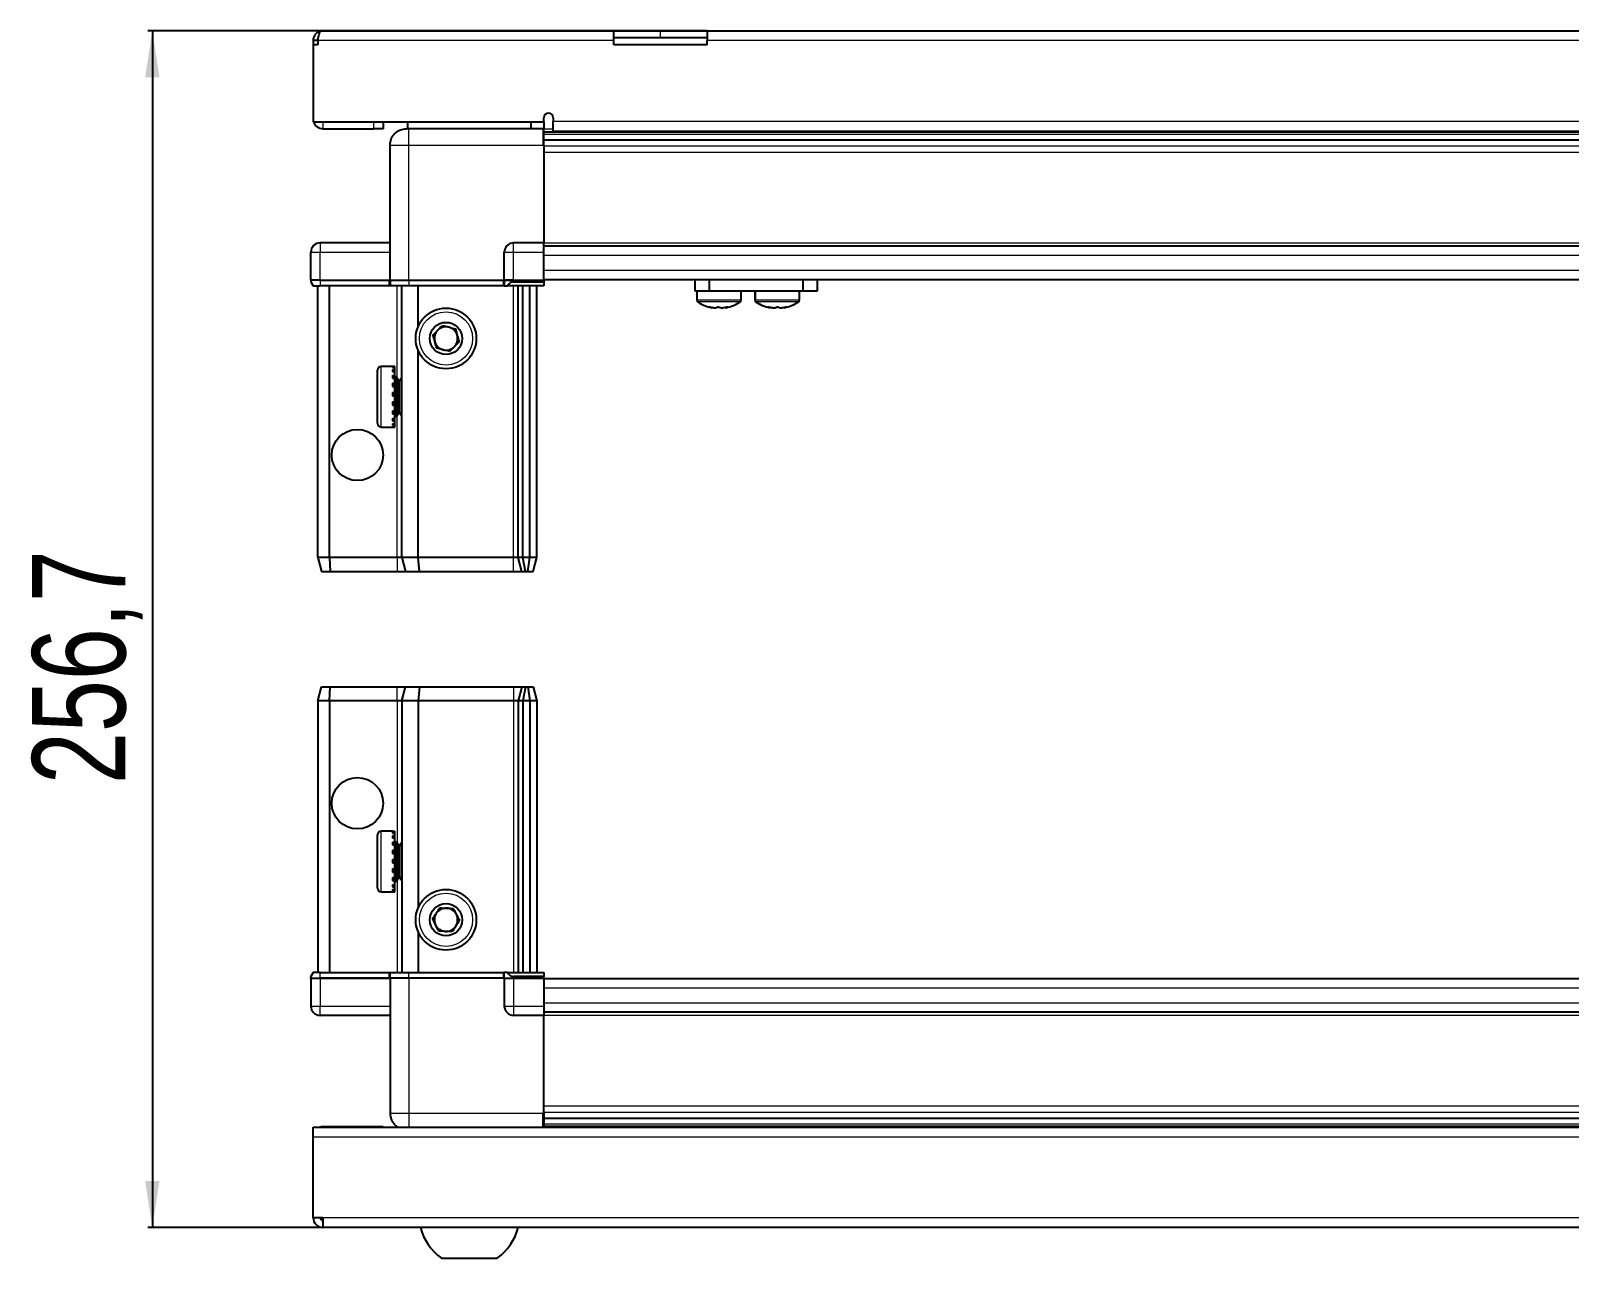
# Model space of a CAD drawing. Header units: millimetres. Extents: x 899 to 2766, y 857 to 1879.
# Drawn here: x 963.4 to 1293.4, y 856.5 to 1119.8 of the extents above; entities that cross this region are included whole.
import ezdxf

# ---------------------------------------------------------------- set-up
doc = ezdxf.new("R2010")
doc.units = ezdxf.units.MM
doc.layers.add('FORMAT', color=7, linetype='Continuous')
doc.styles.add('SLDTEXTSTYLE0', font='TXT', dxfattribs={"width": 0.75})
doc.dimstyles.new('SLDDIMSTYLE0', dxfattribs={"dimtxt": 20, "dimasz": 10, "dimexe": 0, "dimexo": 0.0625, "dimgap": 5, "dimtad": 2, "dimdec": 1, "dimrnd": 1e-09, "dimzin": 12, "dimdsep": 46, "dimtxsty": 'SLDTEXTSTYLE0', "dimsah": 1, "dimcen": 0.09, "dimadec": 0, "dimazin": 3, "dimtfac": 1, "dimtofl": 0, "dimtmove": 0, "dimatfit": 3, "dimfxl": 0, "dimfrac": 2, "dimtolj": 1, "dimtzin": 12, "dimarcsym": 0})

# ---------------------------------------------------------------- blocks, each defined once
blk = doc.blocks.new('_D_8')
at = {"layer": 'FORMAT'}
for p, q in [((1108.46, 1119.84), (988.47, 1119.84)), ((989.47, 1119.84), (989.47, 863.14)), ((1026.06, 863.14), (988.47, 863.14))]:
    blk.add_line(p, q, dxfattribs=at)
for points in [[(989.47, 1119.84), (987.93, 1109.84), (991.01, 1109.84)], [(989.47, 863.14), (991.01, 873.14), (987.93, 873.14)]]:
    blk.add_solid(points, dxfattribs=at)
at = {"layer": 'FORMAT', "insert": (963.69, 958.24), "char_height": 20, "attachment_point": 1, "rotation": 90, "style": 'SLDTEXTSTYLE0'}
blk.add_mtext('256,7', dxfattribs=at)

msp = doc.modelspace()

# ---------------------------------------------------------------- linework, layer by layer
at = {"color": 7, "linetype": 'Continuous', "lineweight": 25}
for p, q in [((1025.57, 1119.84), (1088.47, 1119.84)), ((1088.47, 1117.74), (1088.47, 1119.84)), ((1088.47, 1119.84), (1098.47, 1119.84)), ((1098.47, 1119.84), (1108.47, 1119.84)), ((1108.47, 1119.84), (1538.47, 1119.84)), ((1108.47, 1119.84), (1108.47, 1117.74)), ((1024.97, 1117.74), (1023.97, 1117.74)), ((1023.97, 1117.74), (1023.97, 1116.84)), ((1023.97, 1116.84), (1023.97, 1100.34)), ((1024.97, 1116.84), (1023.97, 1116.84)), ((1024.97, 1117.74), (1024.97, 1116.84)), ((1098.47, 1118.34), (1088.47, 1118.34)), ((1088.47, 1116.84), (1088.47, 1117.74)), ((1108.47, 1116.84), (1088.47, 1116.84)), ((1108.47, 1118.34), (1098.47, 1118.34)), ((1108.47, 1116.84), (1108.47, 1117.74)), ((1023.97, 1100.34), (1073.47, 1100.34)), ((1038.97, 1100.34), (1038.97, 1098.84)), ((1044.22, 1100.34), (1044.22, 1098.84)), ((1070.72, 1098.84), (1070.72, 1100.34)), ((1073.47, 1100.34), (1073.47, 1101.19)), ((1073.47, 1100.34), (1073.47, 1098.84)), ((1075.47, 1101.19), (1075.47, 1100.44)), ((1075.47, 1098.34), (1075.47, 1100.44)), ((1026.07, 1098.84), (1036.97, 1098.84)), ((1038.97, 1098.84), (1036.97, 1098.84)), ((1073.47, 1098.84), (1044.47, 1098.84)), ((1073.32, 1098.84), (1073.32, 1095.34)), ((1073.47, 1098.19), (1097.35, 1098.19)), ((1573.47, 1096.4), (1073.47, 1096.4)), ((1573.47, 1096.37), (1073.47, 1096.37)), ((1075.47, 1098.34), (1571.47, 1098.34)), ((1091.97, 1098.34), (1091.97, 1098.19)), ((1092.13, 1098.34), (1092.13, 1098.19)), ((1092.34, 1098.34), (1092.34, 1098.19)), ((1092.89, 1098.34), (1092.89, 1098.19)), ((1093.3, 1098.34), (1093.3, 1098.19)), ((1094.19, 1098.34), (1094.19, 1098.19)), ((1094.78, 1098.34), (1094.78, 1098.19)), ((1095.92, 1098.34), (1095.92, 1098.19)), ((1096.61, 1098.34), (1096.61, 1098.19)), ((1097.35, 1098.19), (1097.89, 1098.19)), ((1097.89, 1098.34), (1097.89, 1098.19)), ((1097.89, 1098.19), (1098.62, 1098.19)), ((1097.89, 1098.19), (1097.89, 1098.19)), ((1098.08, 1098.34), (1098.08, 1098.19)), ((1098.58, 1098.34), (1098.58, 1098.19)), ((1098.62, 1098.19), (1098.63, 1098.19)), ((1098.63, 1098.34), (1098.63, 1098.19)), ((1098.63, 1098.19), (1099.59, 1098.19)), ((1099.59, 1098.19), (1547.35, 1098.19)), ((1099.92, 1098.34), (1099.92, 1098.19)), ((1099.93, 1098.34), (1099.93, 1098.19)), ((1100.63, 1098.34), (1100.63, 1098.19)), ((1101.8, 1098.34), (1101.8, 1098.19)), ((1102.42, 1098.34), (1102.42, 1098.19)), ((1103.37, 1098.34), (1103.37, 1098.19)), ((1103.82, 1098.34), (1103.82, 1098.19)), ((1104.45, 1098.34), (1104.45, 1098.19)), ((1104.7, 1098.34), (1104.7, 1098.19)), ((1104.94, 1098.34), (1104.94, 1098.19)), ((1104.97, 1098.34), (1104.97, 1098.19)), ((1040.47, 1066.34), (1040.47, 1095.34)), ((1073.47, 1095.34), (1073.47, 1074.34)), ((1040.47, 1074.34), (1025.47, 1074.34)), ((1073.47, 1074.34), (1066.97, 1074.34)), ((1073.47, 1072.34), (1073.47, 1074.34)), ((1073.47, 1073.69), (1573.47, 1073.69)), ((1023.47, 1066.34), (1023.47, 1072.34)), ((1064.97, 1066.34), (1064.97, 1072.34)), ((1073.47, 1066.34), (1073.47, 1072.34)), ((1023.47, 1066.34), (1023.47, 1066.01)), ((1023.47, 1066.34), (1023.47, 1066.34)), ((1023.47, 1066.34), (1023.47, 1066.01)), ((1025.47, 1066.34), (1023.47, 1066.34)), ((1025.47, 1066.34), (1040.27, 1066.34)), ((1040.27, 1066.34), (1040.47, 1066.34)), ((1040.47, 1066.34), (1040.47, 1065.14)), ((1040.47, 1066.34), (1044.47, 1066.34)), ((1044.47, 1066.34), (1064.77, 1066.34)), ((1064.77, 1066.34), (1064.97, 1066.34)), ((1064.97, 1066.34), (1064.97, 1065.14)), ((1066.97, 1066.34), (1064.97, 1066.34)), ((1064.97, 1066.34), (1066.97, 1066.34)), ((1066.97, 1066.34), (1073.47, 1066.34)), ((1073.47, 1066.49), (1573.47, 1066.49)), ((1073.47, 1066.34), (1073.47, 1066.01)), ((1105.92, 1063.99), (1105.92, 1066.49)), ((1108.92, 1066.49), (1108.92, 1063.99)), ((1129.12, 1063.99), (1129.12, 1066.49)), ((1132.12, 1066.49), (1132.12, 1063.99)), ((1023.47, 1066.01), (1023.97, 1065.14)), ((1023.47, 1066.01), (1023.97, 1065.14)), ((1023.97, 1065.14), (1025.47, 1065.14)), ((1024.97, 1006.84), (1024.97, 1065.14)), ((1040.27, 1065.14), (1025.47, 1065.14)), ((1027.47, 1006.84), (1027.47, 1065.14)), ((1040.47, 1065.14), (1040.27, 1065.14)), ((1044.47, 1065.14), (1040.47, 1065.14)), ((1042.97, 1006.84), (1042.97, 1065.14)), ((1064.77, 1065.14), (1044.47, 1065.14)), ((1046.47, 1056.34), (1046.47, 1065.14)), ((1064.97, 1065.14), (1064.77, 1065.14)), ((1064.97, 1065.14), (1065.65, 1065.14)), ((1073.47, 1065.14), (1065.65, 1065.14)), ((1066.97, 1066.01), (1073.47, 1066.01)), ((1067.97, 1006.84), (1067.97, 1065.14)), ((1068.97, 1006.84), (1068.97, 1065.14)), ((1070.47, 1006.84), (1070.47, 1065.14)), ((1071.97, 1006.84), (1071.97, 1065.14)), ((1073.47, 1066.01), (1073.47, 1065.14)), ((1108.92, 1063.99), (1105.92, 1063.99)), ((1106.27, 1063.99), (1106.27, 1062.09)), ((1129.12, 1063.99), (1108.92, 1063.99)), ((1115.77, 1062.09), (1115.77, 1063.99)), ((1118.72, 1063.99), (1118.72, 1062.09)), ((1118.77, 1063.99), (1118.77, 1062.09)), ((1128.27, 1062.09), (1128.27, 1063.99)), ((1132.12, 1063.99), (1129.12, 1063.99)), ((1046.47, 1006.84), (1046.47, 1051.34)), ((1037.77, 1035.64), (1037.77, 1047.04)), ((1041.47, 1047.84), (1038.57, 1047.84)), ((1040.97, 1047.75), (1041.47, 1047.75)), ((1040.97, 1047.75), (1040.97, 1047.58)), ((1040.97, 1047.58), (1041.47, 1047.58)), ((1040.97, 1047.1), (1041.47, 1047.1)), ((1040.97, 1047.1), (1040.97, 1046.72)), ((1040.97, 1046.72), (1041.47, 1046.72)), ((1041.47, 1047.75), (1041.47, 1047.84)), ((1041.47, 1047.58), (1041.47, 1047.75)), ((1041.47, 1047.1), (1041.47, 1047.58)), ((1041.47, 1046.72), (1041.47, 1047.1)), ((1041.47, 1045.88), (1041.47, 1046.72)), ((1040.97, 1045.88), (1041.47, 1045.88)), ((1040.97, 1045.88), (1040.97, 1045.32)), ((1040.97, 1045.32), (1041.47, 1045.32)), ((1040.97, 1044.22), (1041.47, 1044.22)), ((1040.97, 1044.22), (1040.97, 1043.54)), ((1040.97, 1043.54), (1041.47, 1043.54)), ((1041.47, 1045.32), (1041.47, 1045.88)), ((1041.57, 1045.74), (1041.47, 1045.74)), ((1041.47, 1044.22), (1041.47, 1045.32)), ((1041.47, 1043.54), (1041.47, 1044.22)), ((1041.47, 1042.28), (1041.47, 1043.54)), ((1041.57, 1044.23), (1041.57, 1045.74)), ((1041.57, 1036.94), (1041.57, 1044.23)), ((1042.45, 1044.65), (1041.97, 1045.34)), ((1041.97, 1037.34), (1041.97, 1045.34)), ((1042.94, 1045.34), (1042.45, 1044.65)), ((1042.45, 1038.03), (1042.45, 1044.65)), ((1042.97, 1045.34), (1042.94, 1045.34)), ((1042.94, 1037.34), (1042.94, 1045.34)), ((1040.97, 1042.28), (1041.47, 1042.28)), ((1040.97, 1042.28), (1040.97, 1041.54)), ((1040.97, 1041.98), (1041.47, 1041.98)), ((1040.97, 1041.54), (1041.47, 1041.54)), ((1040.97, 1040.24), (1041.47, 1040.24)), ((1040.97, 1040.24), (1040.97, 1039.52)), ((1040.97, 1040.11), (1041.47, 1040.11)), ((1041.47, 1041.98), (1041.47, 1042.28)), ((1041.47, 1040.24), (1041.47, 1041.54)), ((1041.47, 1039.52), (1041.47, 1040.11)), ((1040.97, 1039.52), (1041.47, 1039.52)), ((1040.97, 1038.32), (1041.47, 1038.32)), ((1040.97, 1038.32), (1040.97, 1037.68)), ((1040.97, 1037.68), (1041.47, 1037.68)), ((1040.97, 1036.69), (1041.47, 1036.69)), ((1040.97, 1036.69), (1040.97, 1036.2)), ((1041.47, 1038.32), (1041.47, 1039.52)), ((1041.47, 1037.68), (1041.47, 1038.32)), ((1041.47, 1036.69), (1041.47, 1037.68)), ((1041.47, 1036.94), (1041.57, 1036.94)), ((1041.47, 1036.2), (1041.47, 1036.69)), ((1041.97, 1037.34), (1042.45, 1038.03)), ((1042.45, 1038.03), (1042.94, 1037.34)), ((1042.94, 1037.34), (1042.97, 1037.34)), ((1038.57, 1034.84), (1041.47, 1034.84)), ((1040.97, 1036.2), (1041.47, 1036.2)), ((1040.97, 1035.51), (1041.47, 1035.51)), ((1040.97, 1035.51), (1040.97, 1035.23)), ((1040.97, 1035.23), (1041.47, 1035.23)), ((1040.97, 1034.91), (1041.47, 1034.91)), ((1040.97, 1034.91), (1040.97, 1034.85)), ((1040.97, 1034.85), (1041.47, 1034.85)), ((1041.47, 1035.51), (1041.47, 1036.2)), ((1041.47, 1035.23), (1041.47, 1035.51)), ((1041.47, 1034.91), (1041.47, 1035.23)), ((1041.47, 1034.85), (1041.47, 1034.91)), ((1041.47, 1034.84), (1041.47, 1034.85)), ((1027.47, 1006.84), (1024.97, 1006.84)), ((1024.97, 1006.84), (1025.77, 1003.84)), ((1041.97, 1006.84), (1027.47, 1006.84)), ((1027.47, 1006.84), (1027.63, 1003.84)), ((1042.97, 1006.84), (1041.97, 1006.84)), ((1046.47, 1006.84), (1042.97, 1006.84)), ((1042.97, 1006.84), (1043.77, 1003.84)), ((1066.97, 1006.84), (1046.47, 1006.84)), ((1046.8, 1003.84), (1046.47, 1006.84)), ((1067.97, 1006.84), (1066.97, 1006.84)), ((1068.97, 1006.84), (1067.97, 1006.84)), ((1068.77, 1003.84), (1067.97, 1006.84)), ((1070.47, 1006.84), (1068.97, 1006.84)), ((1069.51, 1003.84), (1068.97, 1006.84)), ((1070.02, 1003.84), (1070.47, 1006.84)), ((1071.97, 1006.84), (1070.47, 1006.84)), ((1071.17, 1003.84), (1071.97, 1006.84)), ((1025.77, 1003.84), (1027.63, 1003.84)), ((1027.63, 1003.84), (1041.97, 1003.84)), ((1041.97, 1003.84), (1043.77, 1003.84)), ((1043.77, 1003.84), (1046.8, 1003.84)), ((1046.8, 1003.84), (1066.97, 1003.84)), ((1066.97, 1003.84), (1068.77, 1003.84)), ((1068.77, 1003.84), (1069.51, 1003.84)), ((1069.51, 1003.84), (1070.02, 1003.84)), ((1070.02, 1003.84), (1071.17, 1003.84)), ((1024.97, 976.14), (1025.77, 979.14)), ((1025.77, 979.14), (1027.63, 979.14)), ((1027.47, 976.14), (1027.63, 979.14)), ((1027.63, 979.14), (1041.97, 979.14)), ((1041.97, 979.14), (1043.77, 979.14)), ((1042.97, 976.14), (1043.77, 979.14)), ((1043.77, 979.14), (1046.8, 979.14)), ((1046.8, 979.14), (1046.47, 976.14)), ((1046.8, 979.14), (1066.97, 979.14)), ((1066.97, 979.14), (1068.77, 979.14)), ((1068.77, 979.14), (1067.97, 976.14)), ((1068.77, 979.14), (1069.51, 979.14)), ((1069.51, 979.14), (1068.97, 976.14)), ((1069.51, 979.14), (1070.02, 979.14)), ((1070.02, 979.14), (1070.47, 976.14)), ((1070.02, 979.14), (1071.17, 979.14)), ((1071.17, 979.14), (1071.97, 976.14)), ((1024.97, 976.14), (1024.97, 917.84)), ((1027.47, 976.14), (1024.97, 976.14)), ((1041.97, 976.14), (1027.47, 976.14)), ((1027.47, 976.14), (1027.47, 917.84)), ((1042.97, 976.14), (1041.97, 976.14)), ((1042.97, 976.14), (1042.97, 917.84)), ((1046.47, 976.14), (1042.97, 976.14)), ((1046.47, 976.14), (1046.47, 931.64)), ((1066.97, 976.14), (1046.47, 976.14)), ((1067.97, 976.14), (1066.97, 976.14)), ((1068.97, 976.14), (1067.97, 976.14)), ((1067.97, 976.14), (1067.97, 917.84)), ((1068.97, 976.14), (1068.97, 917.84)), ((1070.47, 976.14), (1068.97, 976.14)), ((1070.47, 976.14), (1070.47, 917.84)), ((1071.97, 976.14), (1070.47, 976.14)), ((1071.97, 976.14), (1071.97, 917.84)), ((1037.77, 935.94), (1037.77, 947.34)), ((1040.97, 948.14), (1038.57, 948.14)), ((1040.97, 948.14), (1040.97, 948.14)), ((1040.97, 948.14), (1041.47, 948.14)), ((1040.97, 947.95), (1041.47, 947.95)), ((1040.97, 947.95), (1040.97, 947.73)), ((1040.97, 947.73), (1041.47, 947.73)), ((1041.47, 947.95), (1041.47, 948.14)), ((1041.47, 947.73), (1041.47, 947.95)), ((1041.47, 947.16), (1041.47, 947.73)), ((1040.97, 947.16), (1041.47, 947.16)), ((1040.97, 947.16), (1040.97, 946.73)), ((1040.97, 946.73), (1041.47, 946.73)), ((1040.97, 945.82), (1041.47, 945.82)), ((1040.97, 945.82), (1040.97, 945.23)), ((1040.97, 945.23), (1041.47, 945.23)), ((1040.97, 944.08), (1041.47, 944.08)), ((1040.97, 944.08), (1040.97, 943.38)), ((1041.47, 946.73), (1041.47, 947.16)), ((1041.47, 945.82), (1041.47, 946.73)), ((1041.57, 946.04), (1041.47, 946.04)), ((1041.47, 945.23), (1041.47, 945.82)), ((1041.47, 944.08), (1041.47, 945.23)), ((1041.47, 943.38), (1041.47, 944.08)), ((1041.57, 937.24), (1041.57, 946.04)), ((1042.45, 944.95), (1041.97, 945.64)), ((1041.97, 937.64), (1041.97, 945.64)), ((1042.94, 945.64), (1042.45, 944.95)), ((1042.45, 938.33), (1042.45, 944.95)), ((1042.97, 945.64), (1042.94, 945.64)), ((1042.94, 937.64), (1042.94, 945.64)), ((1040.97, 943.38), (1041.47, 943.38)), ((1040.97, 942.1), (1041.47, 942.1)), ((1040.97, 942.1), (1040.97, 941.36)), ((1040.97, 941.95), (1041.47, 941.95)), ((1040.97, 941.45), (1041.47, 941.45)), ((1040.97, 941.36), (1041.47, 941.36)), ((1041.47, 942.1), (1041.47, 943.38)), ((1041.47, 941.95), (1041.47, 942.1)), ((1041.47, 941.36), (1041.47, 941.45)), ((1041.47, 940.07), (1041.47, 941.36)), ((1040.97, 940.07), (1041.47, 940.07)), ((1040.97, 940.07), (1040.97, 939.36)), ((1040.97, 939.36), (1041.47, 939.36)), ((1040.97, 938.2), (1041.47, 938.2)), ((1040.97, 938.2), (1040.97, 937.6)), ((1040.97, 937.6), (1041.47, 937.6)), ((1041.47, 939.36), (1041.47, 940.07)), ((1041.47, 938.2), (1041.47, 939.36)), ((1041.47, 937.6), (1041.47, 938.2)), ((1041.47, 936.66), (1041.47, 937.6)), ((1041.97, 937.64), (1042.45, 938.33)), ((1042.45, 938.33), (1042.94, 937.64)), ((1042.94, 937.64), (1042.97, 937.64)), ((1038.57, 935.14), (1040.97, 935.14)), ((1040.97, 936.66), (1041.47, 936.66)), ((1040.97, 936.66), (1040.97, 936.22)), ((1040.97, 936.22), (1041.47, 936.22)), ((1040.97, 935.62), (1041.47, 935.62)), ((1040.97, 935.62), (1040.97, 935.38)), ((1040.97, 935.38), (1041.47, 935.38)), ((1040.97, 935.16), (1041.47, 935.16)), ((1040.97, 935.16), (1040.97, 935.14)), ((1040.97, 935.15), (1041.47, 935.15)), ((1041.47, 937.24), (1041.57, 937.24)), ((1041.47, 936.22), (1041.47, 936.66)), ((1041.47, 935.62), (1041.47, 936.22)), ((1041.47, 935.38), (1041.47, 935.62)), ((1041.47, 935.16), (1041.47, 935.38)), ((1041.47, 935.15), (1041.47, 935.16)), ((1046.47, 926.64), (1046.47, 917.84)), ((1023.97, 917.84), (1023.47, 916.98)), ((1025.47, 917.84), (1023.97, 917.84)), ((1025.47, 917.84), (1040.27, 917.84)), ((1040.27, 917.84), (1040.47, 917.84)), ((1040.47, 916.64), (1040.47, 917.84)), ((1040.47, 917.84), (1044.47, 917.84)), ((1044.47, 917.84), (1064.77, 917.84)), ((1064.77, 917.84), (1064.97, 917.84)), ((1064.97, 916.64), (1064.97, 917.84)), ((1065.65, 917.84), (1064.97, 917.84)), ((1065.65, 917.84), (1073.47, 917.84)), ((1073.47, 917.84), (1073.47, 916.98)), ((1023.47, 916.64), (1023.47, 916.98)), ((1023.47, 916.64), (1025.47, 916.64)), ((1023.47, 916.64), (1023.47, 910.64)), ((1040.27, 916.64), (1025.47, 916.64)), ((1025.47, 916.64), (1040.27, 916.64)), ((1040.47, 916.64), (1040.27, 916.64)), ((1044.47, 916.64), (1040.47, 916.64)), ((1040.47, 916.64), (1040.47, 887.64)), ((1064.77, 916.64), (1044.47, 916.64)), ((1064.97, 916.64), (1064.77, 916.64)), ((1064.97, 916.64), (1066.97, 916.64)), ((1064.97, 916.64), (1064.97, 910.64)), ((1073.47, 916.98), (1066.97, 916.98)), ((1073.47, 916.64), (1066.97, 916.64)), ((1066.97, 916.64), (1073.47, 916.64)), ((1073.47, 916.98), (1073.47, 916.98)), ((1073.47, 916.64), (1073.47, 916.98)), ((1073.47, 916.64), (1073.47, 916.64)), ((1073.47, 916.64), (1073.47, 910.64)), ((1573.47, 916.49), (1073.47, 916.49)), ((1040.47, 908.64), (1025.47, 908.64)), ((1073.47, 908.64), (1066.97, 908.64)), ((1073.47, 910.64), (1073.47, 908.64)), ((1573.47, 909.29), (1073.47, 909.29)), ((1073.47, 887.64), (1073.47, 908.64)), ((1023.97, 882.54), (1023.97, 884.64)), ((1023.97, 884.64), (1622.97, 884.64)), ((1038.97, 884.74), (1026.07, 884.74)), ((1038.97, 884.74), (1038.97, 884.64)), ((1073.32, 884.64), (1073.32, 887.64)), ((1073.47, 886.62), (1573.47, 886.62)), ((1073.47, 886.58), (1573.47, 886.58)), ((1097.35, 884.79), (1073.47, 884.79)), ((1091.97, 884.64), (1091.97, 884.79)), ((1092.01, 884.64), (1092.01, 884.79)), ((1092.28, 884.64), (1092.28, 884.79)), ((1092.54, 884.64), (1092.54, 884.79)), ((1093.19, 884.64), (1093.19, 884.79)), ((1093.66, 884.64), (1093.66, 884.79)), ((1094.62, 884.64), (1094.62, 884.79)), ((1095.24, 884.64), (1095.24, 884.79)), ((1096.43, 884.64), (1096.43, 884.79)), ((1097.09, 884.64), (1097.09, 884.79)), ((1097.14, 884.64), (1097.14, 884.79)), ((1098.44, 884.79), (1097.35, 884.79)), ((1099.17, 884.79), (1098.44, 884.79)), ((1098.44, 884.64), (1098.44, 884.79)), ((1098.44, 884.79), (1098.44, 884.79)), ((1098.45, 884.64), (1098.45, 884.79)), ((1098.95, 884.64), (1098.95, 884.79)), ((1099.17, 884.64), (1099.17, 884.79)), ((1099.59, 884.79), (1099.17, 884.79)), ((1099.17, 884.79), (1099.17, 884.79)), ((1547.35, 884.79), (1099.59, 884.79)), ((1100.45, 884.64), (1100.45, 884.79)), ((1101.14, 884.64), (1101.14, 884.79)), ((1102.26, 884.64), (1102.26, 884.79)), ((1102.84, 884.64), (1102.84, 884.79)), ((1103.71, 884.64), (1103.71, 884.79)), ((1104.11, 884.64), (1104.11, 884.79)), ((1104.64, 884.64), (1104.64, 884.79)), ((1104.83, 884.64), (1104.83, 884.79)), ((1104.97, 884.64), (1104.97, 884.79)), ((1023.97, 865.24), (1023.97, 882.54)), ((1026.07, 865.24), (1023.97, 865.24)), ((1026.07, 865.24), (1026.07, 863.14)), ((1620.87, 863.14), (1026.07, 863.14)), ((1051.47, 856.54), (1063.47, 856.54))]:
    msp.add_line(p, q, dxfattribs=at)
at = {"color": 8, "linetype": 'Continuous', "lineweight": 18}
for p, q in [((1098.47, 1118.34), (1098.47, 1119.84)), ((1088.47, 1117.74), (1024.97, 1117.74)), ((1538.47, 1117.74), (1108.47, 1117.74)), ((1026.07, 1100.34), (1026.07, 1098.84)), ((1036.97, 1098.84), (1036.97, 1100.34)), ((1075.47, 1100.44), (1571.47, 1100.44)), ((1073.47, 1098.84), (1075.47, 1098.84)), ((1573.47, 1097.61), (1073.47, 1097.61)), ((1044.47, 1095.34), (1073.47, 1095.34)), ((1044.47, 1066.34), (1044.47, 1095.34)), ((1073.47, 1095.16), (1573.47, 1095.16)), ((1573.47, 1093.75), (1073.47, 1093.75)), ((1025.47, 1074.34), (1025.47, 1072.34)), ((1066.97, 1072.34), (1066.97, 1074.34)), ((1073.47, 1074.34), (1573.47, 1074.34)), ((1023.47, 1072.34), (1025.47, 1072.34)), ((1025.47, 1066.34), (1025.47, 1072.34)), ((1025.47, 1072.34), (1040.47, 1072.34)), ((1064.97, 1072.34), (1066.97, 1072.34)), ((1066.97, 1072.34), (1073.47, 1072.34)), ((1066.97, 1066.34), (1066.97, 1072.34)), ((1073.47, 1071.69), (1573.47, 1071.69)), ((1025.47, 1066.34), (1025.47, 1065.14)), ((1040.27, 1065.14), (1040.27, 1066.34)), ((1044.47, 1066.34), (1044.47, 1065.14)), ((1064.77, 1065.14), (1064.77, 1066.34)), ((1066.97, 1066.34), (1066.97, 1066.01)), ((1073.47, 1068.49), (1573.47, 1068.49)), ((1041.97, 1045.34), (1041.97, 1065.14)), ((1066.97, 1006.84), (1066.97, 1065.14)), ((1115.77, 1062.09), (1106.27, 1062.09)), ((1115.58, 1061.72), (1106.46, 1061.72)), ((1118.77, 1062.09), (1118.72, 1062.09)), ((1128.27, 1062.09), (1118.77, 1062.09)), ((1118.96, 1061.72), (1118.91, 1061.72)), ((1128.08, 1061.72), (1118.96, 1061.72)), ((1038.57, 1034.84), (1038.57, 1047.84)), ((1041.97, 1006.84), (1041.97, 1037.34)), ((1041.97, 1006.84), (1041.97, 1003.84)), ((1066.97, 1003.84), (1066.97, 1006.84)), ((1041.97, 976.14), (1041.97, 979.14)), ((1066.97, 979.14), (1066.97, 976.14)), ((1041.97, 976.14), (1041.97, 945.64)), ((1066.97, 976.14), (1066.97, 917.84)), ((1038.57, 935.14), (1038.57, 948.14)), ((1041.97, 937.64), (1041.97, 917.84)), ((1025.47, 916.64), (1025.47, 917.84)), ((1040.27, 916.64), (1040.27, 917.84)), ((1044.47, 916.64), (1044.47, 917.84)), ((1064.77, 916.64), (1064.77, 917.84)), ((1025.47, 916.64), (1025.47, 910.64)), ((1044.47, 916.64), (1044.47, 887.64)), ((1066.97, 916.64), (1066.97, 916.98)), ((1066.97, 916.64), (1066.97, 910.64)), ((1073.47, 916.64), (1073.47, 916.98)), ((1573.47, 914.49), (1073.47, 914.49)), ((1573.47, 911.29), (1073.47, 911.29)), ((1023.47, 910.64), (1025.47, 910.64)), ((1025.47, 910.64), (1040.47, 910.64)), ((1025.47, 908.64), (1025.47, 910.64)), ((1064.97, 910.64), (1066.97, 910.64)), ((1066.97, 910.64), (1073.47, 910.64)), ((1066.97, 910.64), (1066.97, 908.64)), ((1573.47, 908.64), (1073.47, 908.64)), ((1073.47, 889.24), (1573.47, 889.24)), ((1573.47, 887.83), (1073.47, 887.83)), ((1026.07, 884.64), (1026.07, 884.74)), ((1044.47, 887.64), (1073.47, 887.64)), ((1073.47, 885.38), (1573.47, 885.38)), ((1622.97, 882.54), (1023.97, 882.54)), ((1620.87, 865.24), (1026.07, 865.24))]:
    msp.add_line(p, q, dxfattribs=at)
at = {"color": 7, "linetype": 'Continuous', "lineweight": 25, "flags": 128}
msp.add_lwpolyline([(1026.07, 884.74), (1025.66, 884.7), (1025.43, 884.64)], dxfattribs=at)
at = {"color": 7, "linetype": 'Continuous', "lineweight": 25}
for centre, radius in [((1052.47, 1053.84), 6.5), ((1052.47, 1053.84), 3.46), ((1033.47, 1028.84), 5.5), ((1033.47, 954.14), 5.5), ((1052.47, 929.14), 6.5), ((1052.47, 929.14), 3.46)]:
    msp.add_circle(centre, radius, dxfattribs=at)
at = {"color": 8, "linetype": 'Continuous', "lineweight": 18}
for centre in [(1052.47, 1053.84), (1052.47, 929.14)]:
    msp.add_circle(centre, 5.7, dxfattribs=at)
at = {"color": 7, "linetype": 'Continuous', "lineweight": 25}
for centre, radius, start, end in [((1026.07, 1100.94), 2.1, 196.6015, 270), ((1074.47, 1101.19), 1, 0, 180), ((1025.47, 1072.34), 2, 90, 180), ((1066.97, 1072.34), 2, 90, 180), ((1106.72, 1062.09), 0.45, 180, 235.2821), ((1111.02, 1068.29), 8, 235.2821, 258.9392), ((1111.02, 1068.29), 8, 281.0076, 304.7179), ((1115.32, 1062.09), 0.45, 304.7179, 0), ((1119.17, 1062.09), 0.45, 180, 235.2821), ((1119.22, 1062.09), 0.45, 180, 235.2821), ((1123.47, 1068.29), 8, 235.2821, 255.8287), ((1123.52, 1068.29), 8, 235.2821, 259.0625), ((1123.52, 1068.29), 8, 280.8753, 304.7179), ((1127.82, 1062.09), 0.45, 304.7179, 0), ((1052.47, 1053.84), 2.5, 74.9221, 134.9221), ((1052.47, 1053.84), 2.5, 14.9221, 74.9221), ((1052.47, 1053.84), 2.5, 134.9221, 194.9221), ((1052.47, 1053.84), 2.5, 194.9221, 254.9221), ((1052.47, 1053.84), 2.5, 314.9221, 14.9221), ((1052.47, 1053.84), 2.5, 254.9221, 314.9221), ((1038.57, 1047.04), 0.8, 90, 180), ((1041.97, 1045.74), 0.4, 180, 270), ((1041.97, 1036.94), 0.4, 90, 180), ((1038.57, 1035.64), 0.8, 180, 270), ((1038.57, 947.34), 0.8, 90, 180), ((1041.97, 946.04), 0.4, 180, 270), ((1041.97, 937.24), 0.4, 90, 180), ((1038.57, 935.94), 0.8, 180, 270), ((1052.47, 929.14), 2.5, 87.376, 147.376), ((1052.47, 929.14), 2.5, 27.376, 87.376), ((1052.47, 929.14), 2.5, 147.376, 207.376), ((1052.47, 929.14), 2.5, 207.376, 267.376), ((1052.47, 929.14), 2.5, 267.376, 327.376), ((1052.47, 929.14), 2.5, 327.376, 27.376), ((1025.47, 910.64), 2, 180, 270), ((1066.97, 910.64), 2, 180, 270), ((1026.07, 865.24), 2.1, 180, 270), ((1026.07, 865.24), 0.6, 180, 270), ((1058.5, 866.17), 11.91, 194.7004, 233.8734), ((1056.45, 866.17), 11.91, 306.1266, 345.2996)]:
    msp.add_arc(centre, radius, start, end, dxfattribs=at)
for centre, start_param, end_param in [((1066.97, 1062.54), 0, 0.722734), ((1066.97, 920.44), 2.418858, 3.141593)]:
    msp.add_ellipse(centre, major_axis=(0, 3.46), ratio=0.57735, start_param=start_param, end_param=end_param, dxfattribs=at)
for points, knots in [([(1025.56, 1119.75), (1025.48, 1119.74), (1025.17, 1119.69), (1024.68, 1119.36), (1024.22, 1118.82), (1024, 1118.23), (1023.98, 1117.87), (1023.97, 1117.74)], [0, 0, 0, 0, 0.0862, 0.3453145, 0.6044258, 0.863537, 1, 1, 1, 1]), ([(1024.97, 1117.74), (1025.02, 1118), (1025.11, 1118.49), (1025.24, 1119.13), (1025.37, 1119.6), (1025.48, 1119.82), (1025.55, 1119.84), (1025.57, 1119.84)], [0, 0, 0, 0, 0.230255, 0.448522, 0.666786, 0.88505, 1, 1, 1, 1]), ([(1040.47, 1095.34), (1040.52, 1095.78), (1040.59, 1096.46), (1041.03, 1097.28), (1041.48, 1097.84), (1042.04, 1098.29), (1042.85, 1098.72), (1043.53, 1098.8), (1043.97, 1098.84)], [0, 0, 0, 0, 0.2394568, 0.3683607, 0.5, 0.6316393, 0.7605432, 1, 1, 1, 1]), ([(1044.47, 1098.84), (1044.41, 1098.84), (1044.27, 1098.84), (1044.11, 1098.84), (1043.99, 1098.84), (1043.98, 1098.84), (1043.97, 1098.84)], [0, 0, 0, 0, 0.249394, 0.500333, 0.750167, 1, 1, 1, 1]), ([(1073.47, 1095.34), (1073.47, 1095.74), (1073.47, 1096.52), (1073.47, 1097.57), (1073.47, 1098.36), (1073.47, 1098.78), (1073.47, 1098.83), (1073.47, 1098.84)], [0, 0, 0, 0, 0.214694, 0.429388, 0.644082, 0.858775, 1, 1, 1, 1]), ([(1109.52, 1060.44), (1109.52, 1060.44), (1109.52, 1060.43), (1109.38, 1060.46), (1109.2, 1060.52), (1109.06, 1060.57), (1108.98, 1060.6), (1108.97, 1060.61), (1108.97, 1060.62), (1108.98, 1060.62), (1109, 1060.61), (1109.07, 1060.6), (1109.37, 1060.53), (1109.75, 1060.46), (1110.16, 1060.43), (1110.43, 1060.45), (1110.59, 1060.52), (1110.69, 1060.59), (1110.76, 1060.61), (1110.79, 1060.62), (1110.81, 1060.62), (1110.83, 1060.62), (1110.87, 1060.61), (1110.97, 1060.58), (1111.13, 1060.51), (1111.35, 1060.45), (1111.65, 1060.43), (1111.99, 1060.45), (1112.3, 1060.5), (1112.54, 1060.55), (1112.66, 1060.58), (1112.74, 1060.6), (1112.79, 1060.61), (1112.83, 1060.61), (1112.85, 1060.62), (1112.85, 1060.62), (1112.85, 1060.62)], [0, 0, 0, 0, 0.026098, 0.079837, 0.137205, 0.178357, 0.199039, 0.20334, 0.207689, 0.210723, 0.214544, 0.22148, 0.248602, 0.355777, 0.404897, 0.454423, 0.54605, 0.591404, 0.597119, 0.601325, 0.604382, 0.607444, 0.611991, 0.624229, 0.678519, 0.75975, 0.804305, 0.849026, 0.923625, 0.95136, 0.968708, 0.979996, 0.991142, 0.995473, 0.998845, 1, 1, 1, 1]), ([(1112.85, 1060.62), (1112.86, 1060.62), (1112.87, 1060.62), (1112.87, 1060.61), (1112.82, 1060.57), (1112.68, 1060.51), (1112.55, 1060.45), (1112.49, 1060.43), (1112.53, 1060.44), (1112.55, 1060.44)], [0, 0, 0, 0, 0.015183, 0.036536, 0.0957, 0.360142, 0.675239, 0.874535, 1, 1, 1, 1]), ([(1122.01, 1060.44), (1122.01, 1060.44), (1122.03, 1060.43), (1121.89, 1060.48), (1121.73, 1060.54), (1121.61, 1060.6), (1121.61, 1060.61), (1121.61, 1060.62), (1121.63, 1060.62), (1121.65, 1060.61), (1121.74, 1060.59), (1122.08, 1060.52), (1122.51, 1060.44), (1122.94, 1060.43), (1123.16, 1060.46), (1123.33, 1060.52), (1123.45, 1060.57), (1123.53, 1060.6), (1123.58, 1060.61), (1123.6, 1060.62), (1123.63, 1060.62), (1123.65, 1060.61), (1123.71, 1060.6), (1123.84, 1060.53), (1123.99, 1060.46), (1124.3, 1060.43), (1124.69, 1060.45), (1125.07, 1060.52), (1125.37, 1060.59), (1125.48, 1060.61), (1125.5, 1060.62), (1125.51, 1060.62), (1125.52, 1060.62), (1125.52, 1060.61), (1125.46, 1060.58), (1125.28, 1060.51), (1125.08, 1060.45), (1125.04, 1060.44), (1125.03, 1060.44)], [0, 0, 0, 0, 0.028363, 0.080682, 0.138356, 0.167292, 0.170918, 0.173795, 0.176698, 0.18005, 0.186399, 0.213077, 0.319019, 0.35398, 0.399283, 0.447645, 0.482337, 0.499772, 0.503397, 0.507064, 0.509622, 0.512843, 0.51869, 0.541554, 0.631904, 0.673313, 0.715064, 0.792307, 0.830541, 0.835358, 0.838904, 0.841481, 0.844063, 0.847895, 0.858212, 0.90398, 0.972459, 1, 1, 1, 1]), ([(1049.68, 1054.59), (1050.05, 1054.96), (1050.73, 1055.64), (1051.41, 1056.32), (1051.73, 1056.63)], [0, 0, 0, 0, 0.5346859, 1, 1, 1, 1]), ([(1051.73, 1056.63), (1052.23, 1056.5), (1053.16, 1056.25), (1054.08, 1056), (1054.51, 1055.88)], [0, 0, 0, 0, 0.5346859, 1, 1, 1, 1]), ([(1050.43, 1051.8), (1050.34, 1052.14), (1050.13, 1052.93), (1049.87, 1053.89), (1049.72, 1054.47), (1049.68, 1054.59)], [0, 0, 0, 0, 0.362901, 0.866875, 1, 1, 1, 1]), ([(1055.26, 1053.09), (1054.89, 1052.73), (1054.21, 1052.05), (1053.53, 1051.37), (1053.21, 1051.05)], [0, 0, 0, 0, 0.534686, 1, 1, 1, 1]), ([(1054.51, 1055.88), (1054.55, 1055.76), (1054.7, 1055.18), (1054.96, 1054.22), (1055.17, 1053.43), (1055.26, 1053.09)], [0, 0, 0, 0, 0.133125, 0.637099, 1, 1, 1, 1]), ([(1053.21, 1051.05), (1052.72, 1051.19), (1051.78, 1051.44), (1050.86, 1051.69), (1050.43, 1051.8)], [0, 0, 0, 0, 0.5346859, 1, 1, 1, 1]), ([(1049.59, 929.28), (1049.86, 929.71), (1050.39, 930.52), (1050.9, 931.33), (1051.14, 931.71)], [0, 0, 0, 0, 0.534686, 1, 1, 1, 1]), ([(1051.14, 931.71), (1051.66, 931.68), (1052.62, 931.64), (1053.58, 931.59), (1054.03, 931.57)], [0, 0, 0, 0, 0.534686, 1, 1, 1, 1]), ([(1054.03, 931.57), (1054.19, 931.27), (1054.56, 930.54), (1055.02, 929.65), (1055.3, 929.12), (1055.35, 929.01)], [0, 0, 0, 0, 0.3629006, 0.8668753, 1, 1, 1, 1]), ([(1050.91, 926.71), (1050.86, 926.82), (1050.58, 927.35), (1050.12, 928.24), (1049.75, 928.97), (1049.59, 929.28)], [0, 0, 0, 0, 0.133125, 0.637099, 1, 1, 1, 1]), ([(1055.35, 929.01), (1055.08, 928.58), (1054.56, 927.76), (1054.04, 926.96), (1053.8, 926.58)], [0, 0, 0, 0, 0.534686, 1, 1, 1, 1]), ([(1053.8, 926.58), (1053.28, 926.6), (1052.32, 926.65), (1051.36, 926.69), (1050.91, 926.71)], [0, 0, 0, 0, 0.5346859, 1, 1, 1, 1]), ([(1040.47, 887.64), (1040.52, 887.2), (1040.59, 886.53), (1041.02, 885.71), (1041.48, 885.16), (1041.88, 884.8), (1042.15, 884.67), (1042.19, 884.64)], [0, 0, 0, 0, 0.363018, 0.558438, 0.758004, 0.95757, 1, 1, 1, 1]), ([(1073.47, 887.64), (1073.47, 887.25), (1073.47, 886.46), (1073.47, 885.44), (1073.47, 884.81), (1073.47, 884.65), (1073.47, 884.64)], [0, 0, 0, 0, 0.32552, 0.65104, 0.97656, 1, 1, 1, 1])]:
    msp.add_open_spline(points, degree=3, knots=knots, dxfattribs=at)
at = {"color": 8, "linetype": 'Continuous', "lineweight": 18}
for points, knots in [([(1044.47, 1095.34), (1044.47, 1095.78), (1044.47, 1096.46), (1044.47, 1097.28), (1044.47, 1097.84), (1044.47, 1098.29), (1044.47, 1098.72), (1044.47, 1098.8), (1044.47, 1098.84)], [0, 0, 0, 0, 0.239457, 0.368361, 0.5, 0.631639, 0.760543, 1, 1, 1, 1]), ([(1044.47, 887.64), (1044.47, 887.2), (1044.47, 886.53), (1044.47, 885.71), (1044.47, 885.16), (1044.47, 884.8), (1044.47, 884.67), (1044.47, 884.64)], [0, 0, 0, 0, 0.363018, 0.558438, 0.758004, 0.95757, 1, 1, 1, 1])]:
    msp.add_open_spline(points, degree=3, knots=knots, dxfattribs=at)
for points in [[(1040.47, 1095.34), (1040.53, 1095.34), (1040.65, 1095.34), (1041.58, 1095.34), (1042.9, 1095.34), (1043.95, 1095.34), (1044.47, 1095.34)], [(1040.47, 887.64), (1040.53, 887.64), (1040.65, 887.64), (1041.58, 887.64), (1042.9, 887.64), (1043.95, 887.64), (1044.47, 887.64)]]:
    msp.add_open_spline(points, degree=3, dxfattribs=at)

# ---------------------------------------------------------------- dimensions: what is measured, and where the dimension line sits
at = {"layer": 'FORMAT'}
dim = msp.add_linear_dim(base=(989.47, 863.14), p1=(1108.47, 1119.84), p2=(1026.07, 863.14), angle=90, dimstyle='SLDDIMSTYLE0', dxfattribs=at)
dim.commit()
dim.dimension.update_dxf_attribs({"geometry": '_D_8', "text_midpoint": (989.47, 991.49), "dimtype": 160})

doc.saveas('drawing.dxf')
